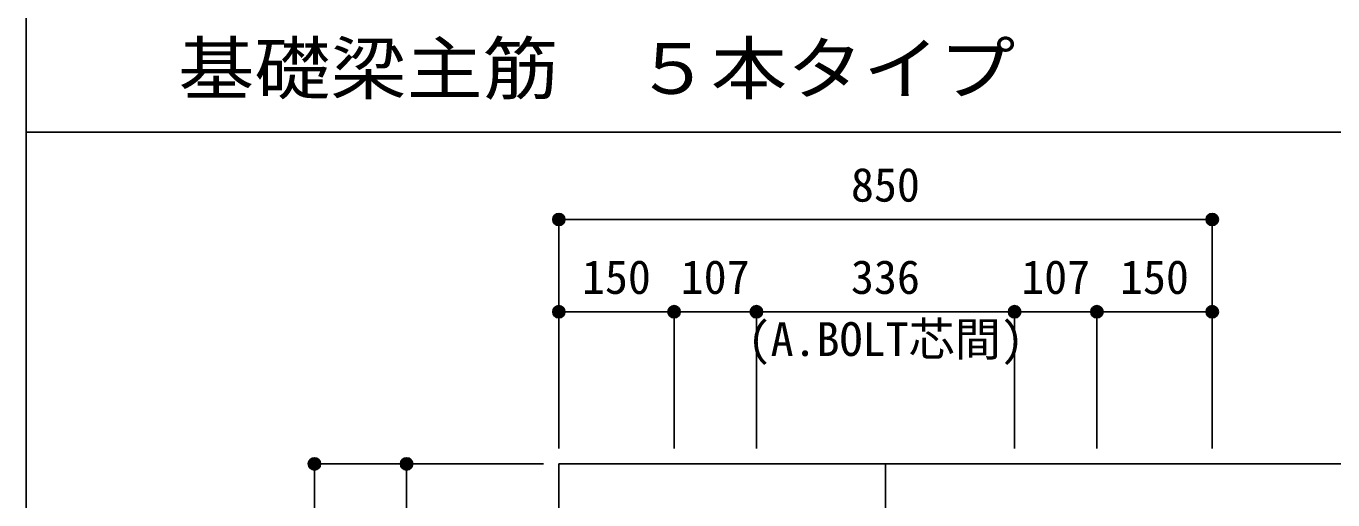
# Model space of a CAD drawing. Units: millimetres at full size, sheet at 1:20; details may follow other scales. Extents: x -3982 to 3969, y -2797 to 2801.
# Drawn here: x -3982 to -2282, y -626 to -10 of the extents above; entities that cross this region are included whole.
import ezdxf
from ezdxf.enums import TextEntityAlignment as Align

# ---------------------------------------------------------------- set-up
doc = ezdxf.new("R2010")
doc.units = ezdxf.units.MM
doc.header["$LTSCALE"] = 20
doc.header["$PDMODE"] = 32
doc.header["$PDSIZE"] = 10
doc.linetypes.add('CHAIN1', pattern=[8, 5, -1, 1, -1])
for name, color, linetype in [('6-1_躯体線', 2, 'Continuous'), ('6-7_文字', 7, 'Continuous'), ('6-D_寸法', 4, 'Continuous'), ('F-0_枠', 6, 'Continuous')]:
    doc.layers.add(name, color=color, linetype=linetype)
doc.styles.add('ＭＳ ゴシック', font='')
doc.styles.get('ＭＳ ゴシック').set_extended_font_data('MS Gothic')

msp = doc.modelspace()

# ---------------------------------------------------------------- linework, layer by layer
at = {"layer": '6-1_躯体線'}
for p, q in [((-3288.87, -579.67), (-3288.87, -1429.67)), ((-2038.87, -579.67), (-3288.87, -579.67))]:
    msp.add_line(p, q, dxfattribs=at)
at = {"layer": '6-D_寸法'}
for p, q in [((-3288.87, -261.65), (-3288.87, -381.65)), ((-3288.87, -261.65), (-3288.87, -381.65)), ((-2438.87, -261.65), (-3288.87, -261.65)), ((-2438.87, -261.65), (-2438.87, -381.65)), ((-3288.87, -381.65), (-3288.87, -559.67)), ((-3288.87, -381.65), (-3288.87, -559.67)), ((-3288.87, -381.65), (-3138.87, -381.65)), ((-3288.87, -381.65), (-3288.87, -559.67)), ((-3138.87, -381.65), (-3138.87, -559.67)), ((-3138.87, -381.65), (-3031.87, -381.65)), ((-3031.87, -381.65), (-3031.87, -559.67)), ((-3031.87, -381.65), (-2695.87, -381.65)), ((-3031.87, -381.65), (-3031.87, -559.67)), ((-2695.87, -381.65), (-2695.87, -559.67)), ((-2695.87, -381.65), (-2588.87, -381.65)), ((-2588.87, -381.65), (-2588.87, -559.67)), ((-2438.87, -381.65), (-2438.87, -559.67)), ((-2438.87, -381.65), (-2438.87, -559.67)), ((-2438.87, -381.65), (-2438.87, -559.67)), ((-3606.89, -579.67), (-3486.89, -579.67)), ((-3606.89, -579.67), (-3606.89, -1429.67)), ((-3486.89, -579.67), (-3308.87, -579.67)), ((-3486.89, -579.67), (-3308.87, -579.67)), ((-3486.89, -579.67), (-3308.87, -579.67)), ((-3486.89, -579.67), (-3308.87, -579.67)), ((-3486.89, -579.67), (-3308.87, -579.67)), ((-3486.89, -579.67), (-3308.87, -579.67)), ((-3486.89, -579.67), (-3308.87, -579.67)), ((-3486.89, -579.67), (-3308.87, -579.67)), ((-3486.89, -579.67), (-3308.87, -579.67)), ((-3486.89, -579.67), (-3308.87, -579.67))]:
    msp.add_line(p, q, dxfattribs=at)
at = {"layer": '6-D_寸法', "linetype": 'CHAIN1'}
msp.add_line((-2863.87, -579.67), (-2863.87, -1829.67), dxfattribs=at)
at = {"layer": '6-D_寸法'}
for points in [[(-2588.87, -381.65), (-2438.87, -381.65), (-2438.87, -559.67)], [(-3486.89, -880.67), (-3486.89, -579.67), (-3308.87, -579.67)]]:
    msp.add_lwpolyline(points, dxfattribs=at)
for centre, radius in [((-3288.87, -261.65), 8), ((-3288.87, -261.65), 7.2), ((-2438.87, -261.65), 8), ((-2438.87, -261.65), 7.2), ((-3288.87, -261.65), 6.4), ((-3288.87, -261.65), 5.6), ((-3288.87, -261.65), 4.8), ((-3288.87, -261.65), 4), ((-3288.87, -261.65), 3.2), ((-3288.87, -261.65), 2.4), ((-3288.87, -261.65), 1.6), ((-3288.87, -261.65), 0.8), ((-2438.87, -261.65), 6.4), ((-2438.87, -261.65), 5.6), ((-2438.87, -261.65), 4.8), ((-2438.87, -261.65), 4), ((-2438.87, -261.65), 3.2), ((-2438.87, -261.65), 2.4), ((-2438.87, -261.65), 1.6), ((-2438.87, -261.65), 0.8), ((-3288.87, -381.65), 8), ((-3138.87, -381.65), 8), ((-3031.87, -381.65), 8), ((-2695.87, -381.65), 8), ((-2588.87, -381.65), 8), ((-2438.87, -381.65), 8), ((-3288.87, -381.65), 7.2), ((-3288.87, -381.65), 6.4), ((-3288.87, -381.65), 5.6), ((-3288.87, -381.65), 4.8), ((-3288.87, -381.65), 4), ((-3288.87, -381.65), 3.2), ((-3288.87, -381.65), 2.4), ((-3288.87, -381.65), 1.6), ((-3288.87, -381.65), 0.8), ((-3138.87, -381.65), 7.2), ((-3138.87, -381.65), 6.4), ((-3138.87, -381.65), 5.6), ((-3138.87, -381.65), 4.8), ((-3138.87, -381.65), 4), ((-3138.87, -381.65), 3.2), ((-3138.87, -381.65), 2.4), ((-3138.87, -381.65), 1.6), ((-3138.87, -381.65), 0.8), ((-3031.87, -381.65), 7.2), ((-3031.87, -381.65), 6.4), ((-3031.87, -381.65), 5.6), ((-3031.87, -381.65), 4.8), ((-3031.87, -381.65), 4), ((-3031.87, -381.65), 3.2), ((-3031.87, -381.65), 2.4), ((-3031.87, -381.65), 1.6), ((-3031.87, -381.65), 0.8), ((-2695.87, -381.65), 7.2), ((-2695.87, -381.65), 6.4), ((-2695.87, -381.65), 5.6), ((-2695.87, -381.65), 4.8), ((-2695.87, -381.65), 4), ((-2695.87, -381.65), 3.2), ((-2695.87, -381.65), 2.4), ((-2695.87, -381.65), 1.6), ((-2695.87, -381.65), 0.8), ((-2588.87, -381.65), 7.2), ((-2588.87, -381.65), 6.4), ((-2588.87, -381.65), 5.6), ((-2588.87, -381.65), 4.8), ((-2588.87, -381.65), 4), ((-2588.87, -381.65), 3.2), ((-2588.87, -381.65), 2.4), ((-2588.87, -381.65), 1.6), ((-2588.87, -381.65), 0.8), ((-2438.87, -381.65), 7.2), ((-2438.87, -381.65), 6.4), ((-2438.87, -381.65), 5.6), ((-2438.87, -381.65), 4.8), ((-2438.87, -381.65), 4), ((-2438.87, -381.65), 3.2), ((-2438.87, -381.65), 2.4), ((-2438.87, -381.65), 1.6), ((-2438.87, -381.65), 0.8), ((-3606.89, -579.67), 8), ((-3606.89, -579.67), 7.2), ((-3606.89, -579.67), 6.4), ((-3606.89, -579.67), 5.6), ((-3606.89, -579.67), 4.8), ((-3606.89, -579.67), 4), ((-3606.89, -579.67), 3.2), ((-3606.89, -579.67), 2.4), ((-3486.89, -579.67), 8), ((-3486.89, -579.67), 7.2), ((-3486.89, -579.67), 6.4), ((-3486.89, -579.67), 5.6), ((-3486.89, -579.67), 4.8), ((-3486.89, -579.67), 4), ((-3486.89, -579.67), 3.2), ((-3486.89, -579.67), 2.4), ((-3606.89, -579.67), 1.6), ((-3606.89, -579.67), 0.8), ((-3486.89, -579.67), 1.6), ((-3486.89, -579.67), 0.8)]:
    msp.add_circle(centre, radius, dxfattribs=at)
at = {"layer": '6-D_寸法', "color": 7}
for p in [(-3288.87, -261.65), (-3288.87, -261.65), (-2438.87, -261.65), (-2438.87, -261.65), (-3288.87, -381.65), (-3138.87, -381.65), (-3031.87, -381.65), (-2695.87, -381.65), (-2588.87, -381.65), (-2438.87, -381.65), (-3606.89, -579.67), (-3606.89, -579.67), (-3486.89, -579.67), (-3486.89, -579.67)]:
    msp.add_point(p, dxfattribs=at)
at = {"layer": 'F-0_枠'}
msp.add_line((-3981.92, 2800.77), (-3981.92, -2796.83), dxfattribs=at)
at = {"layer": 'F-0_枠', "color": 2}
msp.add_line((-3981.92, -148.03), (2482.4, -148.03), dxfattribs=at)

# ---------------------------------------------------------------- texts
at = {"layer": '6-7_文字', "color": 2, "style": 'ＭＳ ゴシック', "width": 1.1}
msp.add_text('\u3000\u3000基礎梁主筋\u3000５本タイプ', height=65.98, dxfattribs=at).set_placement((-3981.92, -118.03), align=Align.BOTTOM_LEFT)
at = {"layer": '6-7_文字', "color": 4, "style": 'ＭＳ ゴシック'}
msp.add_text('(A.BOLT芯間)', height=43.99, dxfattribs=at).set_placement((-3043.34, -452.42), align=Align.BOTTOM_LEFT)
at = {"layer": '6-D_寸法', "style": 'ＭＳ ゴシック'}
for s, p in [('850', (-2908.87, -251.65)), ('150', (-3258.87, -371.65)), ('107', (-3130.37, -371.65)), ('336', (-2908.87, -371.65)), ('107', (-2687.37, -371.65)), ('150', (-2558.87, -371.65))]:
    msp.add_text(s, height=43.99, dxfattribs=at).set_placement(p, align=Align.BOTTOM_LEFT)

doc.saveas('drawing.dxf')
